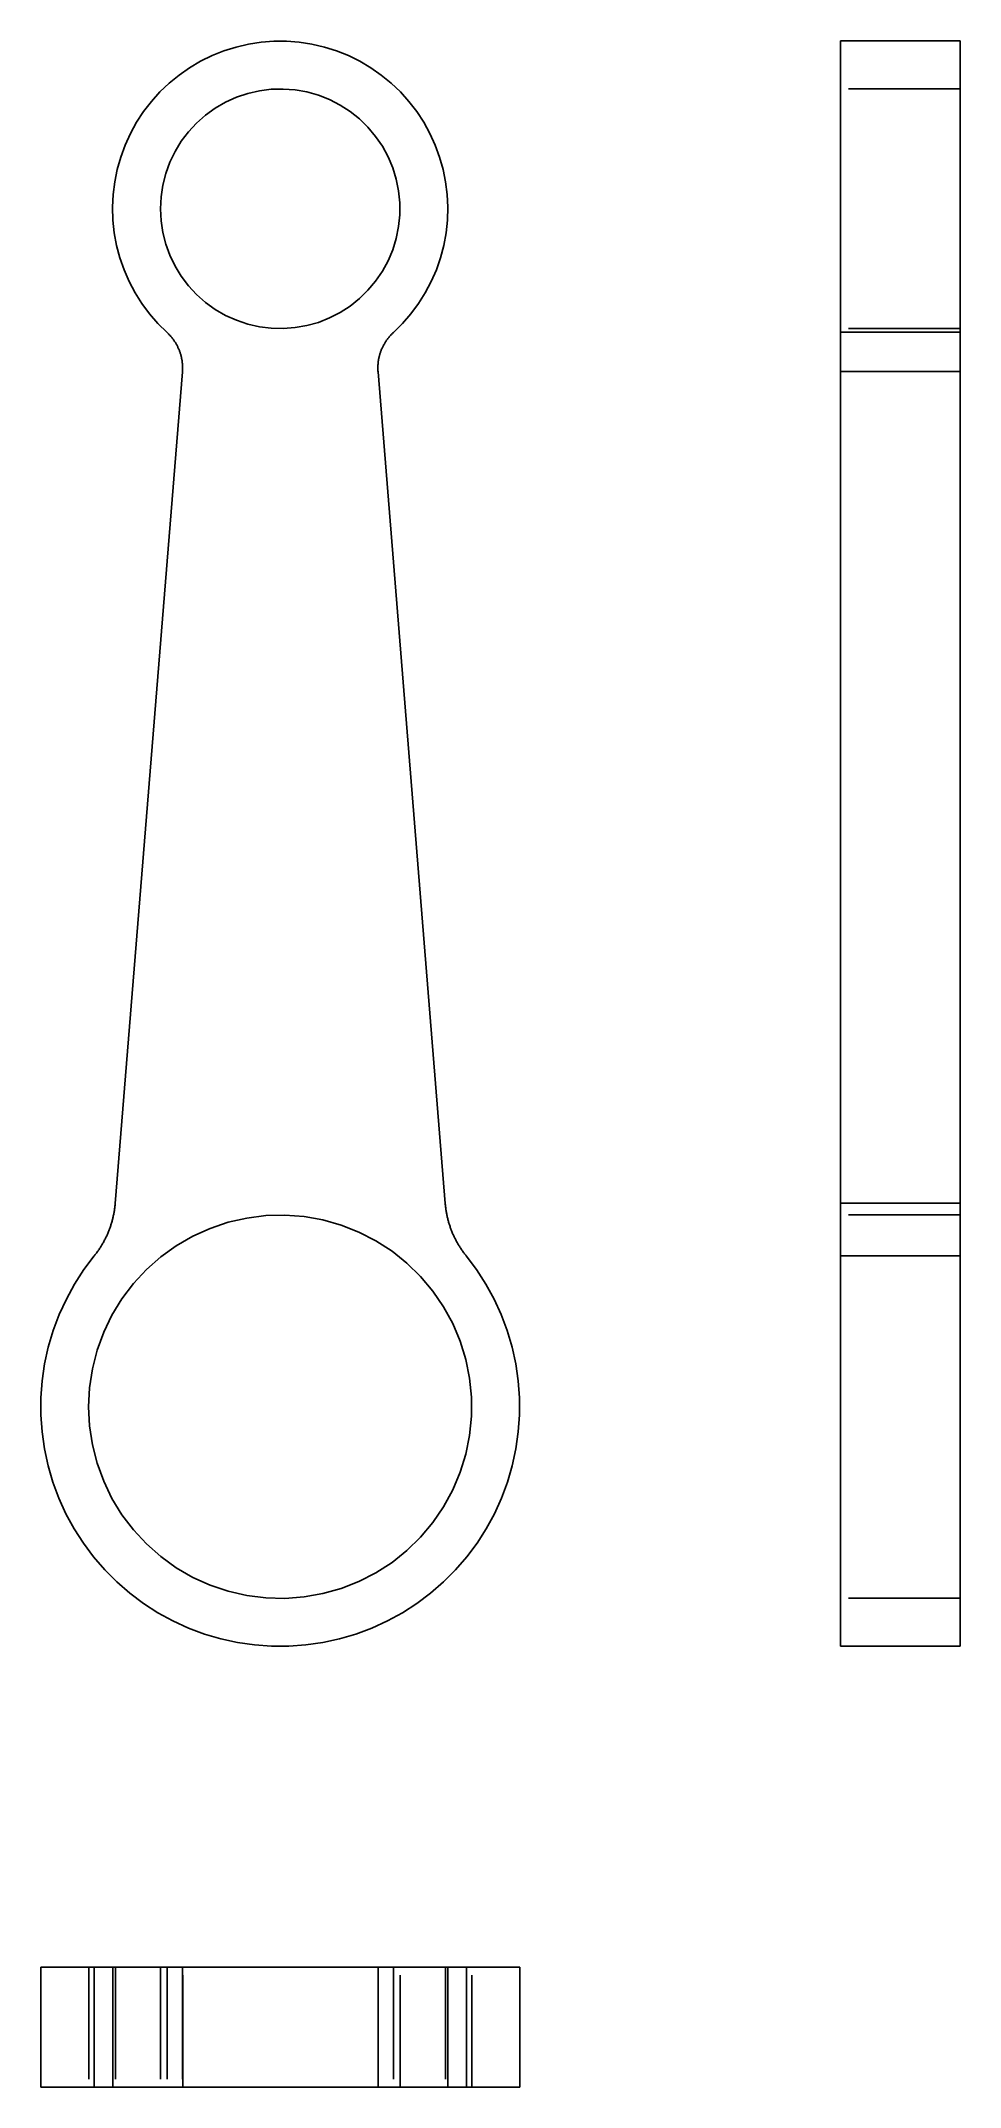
# Model space of a CAD drawing. Extents: x 0 to 0.82, y 0 to 1.83.
import ezdxf

# ---------------------------------------------------------------- set-up
doc = ezdxf.new("R2010")
doc.units = 0
doc.linetypes.add('HIDDEN', pattern=[0.071786, 0.047881, -0.023905])
for name, color, linetype in [('FRONT', 7, 'CONTINUOUS'), ('LEFT', 7, 'CONTINUOUS'), ('LEFT_HID', 7, 'HIDDEN'), ('TOP', 7, 'CONTINUOUS'), ('TOP_HID', 7, 'HIDDEN')]:
    doc.layers.add(name, color=color, linetype=linetype)

msp = doc.modelspace()

# ---------------------------------------------------------------- linework, layer by layer
at = {"layer": 'FRONT'}
for p, q in [((0.142874, 1.81184), (0.133035, 1.806031)), ((0.153127, 1.816884), (0.142874, 1.81184)), ((0.163734, 1.821132), (0.153127, 1.816884)), ((0.174634, 1.824561), (0.163734, 1.821132)), ((0.185763, 1.82715), (0.174634, 1.824561)), ((0.197056, 1.828885), (0.185763, 1.82715)), ((0.208449, 1.829754), (0.197056, 1.828885)), ((0.219876, 1.829754), (0.208449, 1.829754)), ((0.231269, 1.828885), (0.219876, 1.829754)), ((0.242562, 1.82715), (0.231269, 1.828885)), ((0.253691, 1.824561), (0.242562, 1.82715)), ((0.264591, 1.821132), (0.253691, 1.824561)), ((0.275198, 1.816884), (0.264591, 1.821132)), ((0.285451, 1.81184), (0.275198, 1.816884)), ((0.29529, 1.806031), (0.285451, 1.81184)), ((0.123667, 1.79949), (0.114823, 1.792254)), ((0.133035, 1.806031), (0.123667, 1.79949)), ((0.304658, 1.79949), (0.29529, 1.806031)), ((0.313502, 1.792254), (0.304658, 1.79949)), ((0.098914, 1.775872), (0.09194, 1.766821)), ((0.106556, 1.784366), (0.098914, 1.775872)), ((0.114823, 1.792254), (0.106556, 1.784366)), ((0.165283, 1.775207), (0.156033, 1.769866)), ((0.175019, 1.7796), (0.165283, 1.775207)), ((0.185144, 1.783001), (0.175019, 1.7796)), ((0.195557, 1.785378), (0.185144, 1.783001)), ((0.206156, 1.786706), (0.195557, 1.785378)), ((0.216834, 1.786973), (0.206156, 1.786706)), ((0.227485, 1.786174), (0.216834, 1.786973)), ((0.238004, 1.78432), (0.227485, 1.786174)), ((0.248286, 1.781427), (0.238004, 1.78432)), ((0.258229, 1.777524), (0.248286, 1.781427)), ((0.267734, 1.772652), (0.258229, 1.777524)), ((0.321769, 1.784366), (0.313502, 1.792254)), ((0.329411, 1.775872), (0.321769, 1.784366)), ((0.336385, 1.766821), (0.329411, 1.775872)), ((0.085676, 1.757265), (0.080157, 1.74726)), ((0.09194, 1.766821), (0.085676, 1.757265)), ((0.14736, 1.763631), (0.139351, 1.756563)), ((0.156033, 1.769866), (0.14736, 1.763631)), ((0.276706, 1.766857), (0.267734, 1.772652)), ((0.285057, 1.760197), (0.276706, 1.766857)), ((0.292704, 1.752739), (0.285057, 1.760197)), ((0.342649, 1.757265), (0.336385, 1.766821)), ((0.348168, 1.74726), (0.342649, 1.757265)), ((0.080157, 1.74726), (0.075415, 1.736865)), ((0.125637, 1.740219), (0.120067, 1.731105)), ((0.132086, 1.748733), (0.125637, 1.740219)), ((0.139351, 1.756563), (0.132086, 1.748733)), ((0.29957, 1.744556), (0.292704, 1.752739)), ((0.305587, 1.735731), (0.29957, 1.744556)), ((0.35291, 1.736865), (0.348168, 1.74726)), ((0.071479, 1.726138), (0.06837, 1.715143)), ((0.075415, 1.736865), (0.071479, 1.726138)), ((0.115433, 1.721481), (0.11178, 1.711444)), ((0.120067, 1.731105), (0.115433, 1.721481)), ((0.310695, 1.726351), (0.305587, 1.735731)), ((0.314844, 1.716508), (0.310695, 1.726351)), ((0.356846, 1.726138), (0.35291, 1.736865)), ((0.359955, 1.715143), (0.356846, 1.726138)), ((0.066108, 1.703943), (0.064705, 1.692603)), ((0.06837, 1.715143), (0.066108, 1.703943)), ((0.11178, 1.711444), (0.109144, 1.701093)), ((0.317992, 1.706301), (0.314844, 1.716508)), ((0.320109, 1.695832), (0.317992, 1.706301)), ((0.362217, 1.703943), (0.359955, 1.715143)), ((0.363621, 1.692603), (0.362217, 1.703943)), ((0.064705, 1.692603), (0.064168, 1.681189)), ((0.107552, 1.690531), (0.10702, 1.679863)), ((0.109144, 1.701093), (0.107552, 1.690531)), ((0.321172, 1.685204), (0.320109, 1.695832)), ((0.321172, 1.674523), (0.321172, 1.685204)), ((0.364157, 1.681189), (0.363621, 1.692603)), ((0.064168, 1.681189), (0.064503, 1.669768)), ((0.064503, 1.669768), (0.065705, 1.658405)), ((0.10702, 1.679863), (0.107552, 1.669195)), ((0.107552, 1.669195), (0.109144, 1.658633)), ((0.320109, 1.663894), (0.321172, 1.674523)), ((0.36262, 1.658405), (0.363822, 1.669768)), ((0.363822, 1.669768), (0.364157, 1.681189)), ((0.065705, 1.658405), (0.067769, 1.647167)), ((0.067769, 1.647167), (0.070683, 1.636119)), ((0.109144, 1.658633), (0.11178, 1.648282)), ((0.11178, 1.648282), (0.115433, 1.638245)), ((0.314844, 1.643218), (0.317992, 1.653425)), ((0.317992, 1.653425), (0.320109, 1.663894)), ((0.357642, 1.636119), (0.360556, 1.647167)), ((0.360556, 1.647167), (0.36262, 1.658405)), ((0.070683, 1.636119), (0.074429, 1.625324)), ((0.115433, 1.638245), (0.120067, 1.628622)), ((0.305587, 1.623995), (0.310695, 1.633376)), ((0.310695, 1.633376), (0.314844, 1.643218)), ((0.353896, 1.625324), (0.357642, 1.636119)), ((0.074429, 1.625324), (0.078986, 1.614846)), ((0.078986, 1.614846), (0.084327, 1.604745)), ((0.120067, 1.628622), (0.125637, 1.619507)), ((0.125637, 1.619507), (0.132086, 1.610993)), ((0.132086, 1.610993), (0.139351, 1.603163)), ((0.292704, 1.606987), (0.29957, 1.61517)), ((0.29957, 1.61517), (0.305587, 1.623995)), ((0.343998, 1.604745), (0.349339, 1.614846)), ((0.349339, 1.614846), (0.353896, 1.625324)), ((0.084327, 1.604745), (0.090422, 1.59508)), ((0.090422, 1.59508), (0.097234, 1.585907)), ((0.139351, 1.603163), (0.14736, 1.596095)), ((0.14736, 1.596095), (0.156033, 1.58986)), ((0.267734, 1.587075), (0.276706, 1.59287)), ((0.276706, 1.59287), (0.285057, 1.599529)), ((0.285057, 1.599529), (0.292704, 1.606987)), ((0.331091, 1.585907), (0.337903, 1.59508)), ((0.337903, 1.59508), (0.343998, 1.604745)), ((0.097234, 1.585907), (0.104725, 1.577279)), ((0.104725, 1.577279), (0.112851, 1.569246)), ((0.156033, 1.58986), (0.165283, 1.58452)), ((0.165283, 1.58452), (0.175019, 1.580127)), ((0.175019, 1.580127), (0.185144, 1.576725)), ((0.185144, 1.576725), (0.195557, 1.574348)), ((0.195557, 1.574348), (0.206156, 1.57302)), ((0.227485, 1.573552), (0.238004, 1.575407)), ((0.238004, 1.575407), (0.248286, 1.5783)), ((0.248286, 1.5783), (0.258229, 1.582202)), ((0.258229, 1.582202), (0.267734, 1.587075)), ((0.315474, 1.569246), (0.3236, 1.577279)), ((0.3236, 1.577279), (0.331091, 1.585907)), ((0.112851, 1.569246), (0.113305, 1.568825)), ((0.113305, 1.568825), (0.113752, 1.568397)), ((0.113752, 1.568397), (0.114193, 1.567963)), ((0.114193, 1.567963), (0.114628, 1.567522)), ((0.114628, 1.567522), (0.115056, 1.567075)), ((0.115056, 1.567075), (0.115478, 1.566622)), ((0.115478, 1.566622), (0.115894, 1.566163)), ((0.115894, 1.566163), (0.116302, 1.565698)), ((0.116302, 1.565698), (0.116704, 1.565228)), ((0.116704, 1.565228), (0.117099, 1.564751)), ((0.117099, 1.564751), (0.117487, 1.564269)), ((0.117487, 1.564269), (0.117868, 1.563781)), ((0.117868, 1.563781), (0.118242, 1.563288)), ((0.118242, 1.563288), (0.118609, 1.562789)), ((0.118609, 1.562789), (0.118969, 1.562285)), ((0.118969, 1.562285), (0.119321, 1.561776)), ((0.119321, 1.561776), (0.119666, 1.561262)), ((0.119666, 1.561262), (0.120003, 1.560743)), ((0.120003, 1.560743), (0.120333, 1.56022)), ((0.120333, 1.56022), (0.120655, 1.559691)), ((0.120655, 1.559691), (0.12097, 1.559158)), ((0.12097, 1.559158), (0.121277, 1.55862)), ((0.121277, 1.55862), (0.121576, 1.558078)), ((0.121576, 1.558078), (0.121867, 1.557532)), ((0.121867, 1.557532), (0.122151, 1.556982)), ((0.122151, 1.556982), (0.122426, 1.556428)), ((0.122426, 1.556428), (0.122693, 1.555869)), ((0.122693, 1.555869), (0.122952, 1.555307)), ((0.206156, 1.57302), (0.216834, 1.572754)), ((0.216834, 1.572754), (0.227485, 1.573552)), ((0.305373, 1.555307), (0.305632, 1.555869)), ((0.305632, 1.555869), (0.305899, 1.556428)), ((0.305899, 1.556428), (0.306175, 1.556982)), ((0.306175, 1.556982), (0.306458, 1.557532)), ((0.306458, 1.557532), (0.306749, 1.558078)), ((0.306749, 1.558078), (0.307048, 1.55862)), ((0.307048, 1.55862), (0.307355, 1.559158)), ((0.307355, 1.559158), (0.30767, 1.559691)), ((0.30767, 1.559691), (0.307992, 1.56022)), ((0.307992, 1.56022), (0.308322, 1.560743)), ((0.308322, 1.560743), (0.308659, 1.561262)), ((0.308659, 1.561262), (0.309004, 1.561776)), ((0.309004, 1.561776), (0.309356, 1.562285)), ((0.309356, 1.562285), (0.309716, 1.562789)), ((0.309716, 1.562789), (0.310083, 1.563288)), ((0.310083, 1.563288), (0.310457, 1.563781)), ((0.310457, 1.563781), (0.310838, 1.564269)), ((0.310838, 1.564269), (0.311226, 1.564751)), ((0.311226, 1.564751), (0.311621, 1.565228)), ((0.311621, 1.565228), (0.312023, 1.565698)), ((0.312023, 1.565698), (0.312431, 1.566163)), ((0.312431, 1.566163), (0.312847, 1.566622)), ((0.312847, 1.566622), (0.313269, 1.567075)), ((0.313269, 1.567075), (0.313697, 1.567522)), ((0.313697, 1.567522), (0.314132, 1.567963)), ((0.314132, 1.567963), (0.314573, 1.568397)), ((0.314573, 1.568397), (0.31502, 1.568825)), ((0.31502, 1.568825), (0.315474, 1.569246)), ((0.122952, 1.555307), (0.123203, 1.554741)), ((0.123203, 1.554741), (0.123446, 1.554172)), ((0.123446, 1.554172), (0.123681, 1.553599)), ((0.123681, 1.553599), (0.123907, 1.553023)), ((0.123907, 1.553023), (0.124125, 1.552444)), ((0.124125, 1.552444), (0.124335, 1.551861)), ((0.124335, 1.551861), (0.124536, 1.551276)), ((0.124536, 1.551276), (0.124729, 1.550688)), ((0.124729, 1.550688), (0.124913, 1.550097)), ((0.124913, 1.550097), (0.125088, 1.549503)), ((0.125088, 1.549503), (0.125256, 1.548907)), ((0.125256, 1.548907), (0.125414, 1.548309)), ((0.125414, 1.548309), (0.125564, 1.547708)), ((0.125564, 1.547708), (0.125705, 1.547105)), ((0.125705, 1.547105), (0.125837, 1.546501)), ((0.125837, 1.546501), (0.125961, 1.545894)), ((0.125961, 1.545894), (0.126075, 1.545286)), ((0.126075, 1.545286), (0.126181, 1.544676)), ((0.126181, 1.544676), (0.126279, 1.544065)), ((0.126279, 1.544065), (0.126367, 1.543452)), ((0.126367, 1.543452), (0.126446, 1.542838)), ((0.126446, 1.542838), (0.126517, 1.542223)), ((0.126517, 1.542223), (0.126579, 1.541607)), ((0.126579, 1.541607), (0.126632, 1.54099)), ((0.126632, 1.54099), (0.126675, 1.540373)), ((0.126675, 1.540373), (0.12671, 1.539755)), ((0.12671, 1.539755), (0.126737, 1.539137)), ((0.126737, 1.539137), (0.126754, 1.538518)), ((0.126761, 1.53728), (0.126751, 1.536661)), ((0.126754, 1.538518), (0.126762, 1.537899)), ((0.126762, 1.537899), (0.126761, 1.53728)), ((0.301563, 1.537899), (0.301571, 1.538518)), ((0.301564, 1.53728), (0.301563, 1.537899)), ((0.301574, 1.536661), (0.301564, 1.53728)), ((0.301571, 1.538518), (0.301589, 1.539137)), ((0.301589, 1.539137), (0.301615, 1.539755)), ((0.301615, 1.539755), (0.30165, 1.540373)), ((0.30165, 1.540373), (0.301693, 1.54099)), ((0.301693, 1.54099), (0.301746, 1.541607)), ((0.301746, 1.541607), (0.301808, 1.542223)), ((0.301808, 1.542223), (0.301879, 1.542838)), ((0.301879, 1.542838), (0.301958, 1.543452)), ((0.301958, 1.543452), (0.302046, 1.544065)), ((0.302046, 1.544065), (0.302144, 1.544676)), ((0.302144, 1.544676), (0.30225, 1.545286)), ((0.30225, 1.545286), (0.302364, 1.545894)), ((0.302364, 1.545894), (0.302488, 1.546501)), ((0.302488, 1.546501), (0.30262, 1.547105)), ((0.30262, 1.547105), (0.302761, 1.547708)), ((0.302761, 1.547708), (0.302911, 1.548309)), ((0.302911, 1.548309), (0.30307, 1.548907)), ((0.30307, 1.548907), (0.303237, 1.549503)), ((0.303237, 1.549503), (0.303412, 1.550097)), ((0.303412, 1.550097), (0.303596, 1.550688)), ((0.303596, 1.550688), (0.303789, 1.551276)), ((0.303789, 1.551276), (0.30399, 1.551861)), ((0.30399, 1.551861), (0.3042, 1.552444)), ((0.3042, 1.552444), (0.304418, 1.553023)), ((0.304418, 1.553023), (0.304644, 1.553599)), ((0.304644, 1.553599), (0.304879, 1.554172)), ((0.304879, 1.554172), (0.305122, 1.554741)), ((0.305122, 1.554741), (0.305373, 1.555307)), ((0.126623, 1.534189), (0.0665, 0.790381)), ((0.126669, 1.534806), (0.126623, 1.534189)), ((0.126705, 1.535424), (0.126669, 1.534806)), ((0.126733, 1.536042), (0.126705, 1.535424)), ((0.126751, 1.536661), (0.126733, 1.536042)), ((0.301592, 1.536042), (0.301574, 1.536661)), ((0.30162, 1.535424), (0.301592, 1.536042)), ((0.301656, 1.534806), (0.30162, 1.535424)), ((0.301702, 1.534189), (0.301656, 1.534806)), ((0.361825, 0.790381), (0.301702, 1.534189)), ((0.066175, 0.787131), (0.066074, 0.78632)), ((0.066268, 0.787942), (0.066175, 0.787131)), ((0.066353, 0.788754), (0.066268, 0.787942)), ((0.06643, 0.789567), (0.066353, 0.788754)), ((0.0665, 0.790381), (0.06643, 0.789567)), ((0.361895, 0.789567), (0.361825, 0.790381)), ((0.361972, 0.788754), (0.361895, 0.789567)), ((0.362057, 0.787942), (0.361972, 0.788754)), ((0.36215, 0.787131), (0.362057, 0.787942)), ((0.362251, 0.78632), (0.36215, 0.787131)), ((0.061931, 0.768871), (0.061657, 0.768102)), ((0.062198, 0.769643), (0.061931, 0.768871)), ((0.062458, 0.770417), (0.062198, 0.769643)), ((0.06271, 0.771194), (0.062458, 0.770417)), ((0.062955, 0.771973), (0.06271, 0.771194)), ((0.063193, 0.772754), (0.062955, 0.771973)), ((0.063423, 0.773538), (0.063193, 0.772754)), ((0.063645, 0.774324), (0.063423, 0.773538)), ((0.06386, 0.775112), (0.063645, 0.774324)), ((0.064068, 0.775901), (0.06386, 0.775112)), ((0.064268, 0.776693), (0.064068, 0.775901)), ((0.06446, 0.777487), (0.064268, 0.776693)), ((0.064645, 0.778282), (0.06446, 0.777487)), ((0.064822, 0.77908), (0.064645, 0.778282)), ((0.064992, 0.779878), (0.064822, 0.77908)), ((0.065154, 0.780679), (0.064992, 0.779878)), ((0.065309, 0.781481), (0.065154, 0.780679)), ((0.065455, 0.782284), (0.065309, 0.781481)), ((0.065594, 0.783089), (0.065455, 0.782284)), ((0.065726, 0.783895), (0.065594, 0.783089)), ((0.06585, 0.784702), (0.065726, 0.783895)), ((0.065966, 0.785511), (0.06585, 0.784702)), ((0.066074, 0.78632), (0.065966, 0.785511)), ((0.167733, 0.773456), (0.151533, 0.768013)), ((0.184394, 0.777259), (0.167733, 0.773456)), ((0.201352, 0.779384), (0.184394, 0.777259)), ((0.218436, 0.77981), (0.201352, 0.779384)), ((0.235479, 0.778533), (0.218436, 0.77981)), ((0.252309, 0.775565), (0.235479, 0.778533)), ((0.26876, 0.770936), (0.252309, 0.775565)), ((0.284669, 0.764693), (0.26876, 0.770936)), ((0.362359, 0.785511), (0.362251, 0.78632)), ((0.362475, 0.784702), (0.362359, 0.785511)), ((0.362599, 0.783895), (0.362475, 0.784702)), ((0.362731, 0.783089), (0.362599, 0.783895)), ((0.36287, 0.782284), (0.362731, 0.783089)), ((0.363017, 0.781481), (0.36287, 0.782284)), ((0.363171, 0.780679), (0.363017, 0.781481)), ((0.363333, 0.779878), (0.363171, 0.780679)), ((0.363503, 0.77908), (0.363333, 0.779878)), ((0.36368, 0.778282), (0.363503, 0.77908)), ((0.363865, 0.777487), (0.36368, 0.778282)), ((0.364057, 0.776693), (0.363865, 0.777487)), ((0.364257, 0.775901), (0.364057, 0.776693)), ((0.364465, 0.775112), (0.364257, 0.775901)), ((0.36468, 0.774324), (0.364465, 0.775112)), ((0.364902, 0.773538), (0.36468, 0.774324)), ((0.365132, 0.772754), (0.364902, 0.773538)), ((0.36537, 0.771973), (0.365132, 0.772754)), ((0.365615, 0.771194), (0.36537, 0.771973)), ((0.365867, 0.770417), (0.365615, 0.771194)), ((0.366127, 0.769643), (0.365867, 0.770417)), ((0.366394, 0.768871), (0.366127, 0.769643)), ((0.366668, 0.768102), (0.366394, 0.768871)), ((0.052943, 0.750593), (0.052495, 0.74991)), ((0.053385, 0.751279), (0.052943, 0.750593)), ((0.05382, 0.751971), (0.053385, 0.751279)), ((0.054248, 0.752666), (0.05382, 0.751971)), ((0.05467, 0.753365), (0.054248, 0.752666)), ((0.055085, 0.754068), (0.05467, 0.753365)), ((0.055494, 0.754776), (0.055085, 0.754068)), ((0.055895, 0.755487), (0.055494, 0.754776)), ((0.05629, 0.756202), (0.055895, 0.755487)), ((0.056678, 0.75692), (0.05629, 0.756202)), ((0.057059, 0.757643), (0.056678, 0.75692)), ((0.057434, 0.758368), (0.057059, 0.757643)), ((0.057801, 0.759098), (0.057434, 0.758368)), ((0.058161, 0.759831), (0.057801, 0.759098)), ((0.058515, 0.760567), (0.058161, 0.759831)), ((0.058861, 0.761307), (0.058515, 0.760567)), ((0.0592, 0.762049), (0.058861, 0.761307)), ((0.059533, 0.762795), (0.0592, 0.762049)), ((0.059858, 0.763545), (0.059533, 0.762795)), ((0.060176, 0.764297), (0.059858, 0.763545)), ((0.060486, 0.765052), (0.060176, 0.764297)), ((0.06079, 0.76581), (0.060486, 0.765052)), ((0.061086, 0.766571), (0.06079, 0.76581)), ((0.061375, 0.767335), (0.061086, 0.766571)), ((0.061657, 0.768102), (0.061375, 0.767335)), ((0.121155, 0.752439), (0.107279, 0.742463)), ((0.135955, 0.760984), (0.121155, 0.752439)), ((0.151533, 0.768013), (0.135955, 0.760984)), ((0.299877, 0.756896), (0.284669, 0.764693)), ((0.314233, 0.747624), (0.299877, 0.756896)), ((0.36695, 0.767335), (0.366668, 0.768102)), ((0.367239, 0.766571), (0.36695, 0.767335)), ((0.367535, 0.76581), (0.367239, 0.766571)), ((0.367839, 0.765052), (0.367535, 0.76581)), ((0.368149, 0.764297), (0.367839, 0.765052)), ((0.368467, 0.763545), (0.368149, 0.764297)), ((0.368792, 0.762795), (0.368467, 0.763545)), ((0.369125, 0.762049), (0.368792, 0.762795)), ((0.369464, 0.761307), (0.369125, 0.762049)), ((0.36981, 0.760567), (0.369464, 0.761307)), ((0.370164, 0.759831), (0.36981, 0.760567)), ((0.370524, 0.759098), (0.370164, 0.759831)), ((0.370891, 0.758368), (0.370524, 0.759098)), ((0.371266, 0.757643), (0.370891, 0.758368)), ((0.371647, 0.75692), (0.371266, 0.757643)), ((0.372035, 0.756202), (0.371647, 0.75692)), ((0.37243, 0.755487), (0.372035, 0.756202)), ((0.372831, 0.754776), (0.37243, 0.755487)), ((0.37324, 0.754068), (0.372831, 0.754776)), ((0.373655, 0.753365), (0.37324, 0.754068)), ((0.374077, 0.752666), (0.373655, 0.753365)), ((0.374505, 0.751971), (0.374077, 0.752666)), ((0.37494, 0.751279), (0.374505, 0.751971)), ((0.375382, 0.750593), (0.37494, 0.751279)), ((0.37583, 0.74991), (0.375382, 0.750593)), ((0.047664, 0.743329), (0.038454, 0.731093)), ((0.048175, 0.743966), (0.047664, 0.743329)), ((0.04868, 0.744608), (0.048175, 0.743966)), ((0.049179, 0.745255), (0.04868, 0.744608)), ((0.049671, 0.745906), (0.049179, 0.745255)), ((0.050158, 0.746562), (0.049671, 0.745906)), ((0.050638, 0.747222), (0.050158, 0.746562)), ((0.051112, 0.747888), (0.050638, 0.747222)), ((0.051579, 0.748557), (0.051112, 0.747888)), ((0.05204, 0.749231), (0.051579, 0.748557)), ((0.052495, 0.74991), (0.05204, 0.749231)), ((0.107279, 0.742463), (0.094465, 0.731155)), ((0.327594, 0.736968), (0.314233, 0.747624)), ((0.339829, 0.725036), (0.327594, 0.736968)), ((0.376285, 0.749231), (0.37583, 0.74991)), ((0.376746, 0.748557), (0.376285, 0.749231)), ((0.377213, 0.747888), (0.376746, 0.748557)), ((0.377687, 0.747222), (0.377213, 0.747888)), ((0.378167, 0.746562), (0.377687, 0.747222)), ((0.378654, 0.745906), (0.378167, 0.746562)), ((0.379146, 0.745255), (0.378654, 0.745906)), ((0.379645, 0.744608), (0.379146, 0.745255)), ((0.38015, 0.743966), (0.379645, 0.744608)), ((0.380661, 0.743329), (0.38015, 0.743966)), ((0.389871, 0.731093), (0.380661, 0.743329)), ((0.030143, 0.71823), (0.022771, 0.704807)), ((0.038454, 0.731093), (0.030143, 0.71823)), ((0.082841, 0.718627), (0.072522, 0.705004)), ((0.094465, 0.731155), (0.082841, 0.718627)), ((0.350814, 0.711944), (0.339829, 0.725036)), ((0.398182, 0.71823), (0.389871, 0.731093)), ((0.405554, 0.704807), (0.398182, 0.71823)), ((0.022771, 0.704807), (0.016376, 0.690891)), ((0.072522, 0.705004), (0.06361, 0.690421)), ((0.360441, 0.697823), (0.350814, 0.711944)), ((0.368614, 0.682815), (0.360441, 0.697823)), ((0.411949, 0.690891), (0.405554, 0.704807)), ((0.016376, 0.690891), (0.010992, 0.676554)), ((0.06361, 0.690421), (0.056195, 0.675023)), ((0.375253, 0.667067), (0.368614, 0.682815)), ((0.417333, 0.676554), (0.411949, 0.690891)), ((0.006646, 0.661869), (0.00336, 0.646911)), ((0.010992, 0.676554), (0.006646, 0.661869)), ((0.05035, 0.658964), (0.046133, 0.642402)), ((0.056195, 0.675023), (0.05035, 0.658964)), ((0.38029, 0.650736), (0.375253, 0.667067)), ((0.421679, 0.661869), (0.417333, 0.676554)), ((0.424966, 0.646911), (0.421679, 0.661869)), ((0.00336, 0.646911), (0.00115, 0.631757)), ((0.046133, 0.642402), (0.043586, 0.625503)), ((0.383676, 0.633985), (0.38029, 0.650736)), ((0.427175, 0.631757), (0.424966, 0.646911)), ((0.00115, 0.631757), (0.000028, 0.616484)), ((0.043586, 0.625503), (0.042734, 0.608435)), ((0.385378, 0.61698), (0.383676, 0.633985)), ((0.428297, 0.616484), (0.427175, 0.631757)), ((0.000028, 0.616484), (0, 0.601169)), ((0.042734, 0.608435), (0.043586, 0.591366)), ((0.385378, 0.59989), (0.385378, 0.61698)), ((0.428325, 0.601169), (0.428297, 0.616484)), ((0, 0.601169), (0.001066, 0.585892)), ((0.001066, 0.585892), (0.00322, 0.57073)), ((0.043586, 0.591366), (0.046133, 0.574467)), ((0.383676, 0.582884), (0.385378, 0.59989)), ((0.425105, 0.57073), (0.427259, 0.585892)), ((0.427259, 0.585892), (0.428325, 0.601169)), ((0.00322, 0.57073), (0.006452, 0.55576)), ((0.046133, 0.574467), (0.05035, 0.557905)), ((0.38029, 0.566133), (0.383676, 0.582884)), ((0.421873, 0.55576), (0.425105, 0.57073)), ((0.006452, 0.55576), (0.010744, 0.541059)), ((0.05035, 0.557905), (0.056195, 0.541846)), ((0.368614, 0.534055), (0.375253, 0.549803)), ((0.375253, 0.549803), (0.38029, 0.566133)), ((0.417581, 0.541059), (0.421873, 0.55576)), ((0.010744, 0.541059), (0.016076, 0.526703)), ((0.056195, 0.541846), (0.06361, 0.526448)), ((0.360441, 0.519046), (0.368614, 0.534055)), ((0.412249, 0.526703), (0.417581, 0.541059)), ((0.016076, 0.526703), (0.022419, 0.512764)), ((0.022419, 0.512764), (0.029742, 0.499313)), ((0.06361, 0.526448), (0.072522, 0.511865)), ((0.350814, 0.504925), (0.360441, 0.519046)), ((0.398583, 0.499313), (0.405906, 0.512764)), ((0.405906, 0.512764), (0.412249, 0.526703)), ((0.029742, 0.499313), (0.038007, 0.48642)), ((0.072522, 0.511865), (0.082841, 0.498242)), ((0.082841, 0.498242), (0.094465, 0.485715)), ((0.339829, 0.491834), (0.350814, 0.504925)), ((0.390318, 0.48642), (0.398583, 0.499313)), ((0.038007, 0.48642), (0.047171, 0.474151)), ((0.094465, 0.485715), (0.107279, 0.474406)), ((0.314233, 0.469245), (0.327594, 0.479901)), ((0.327594, 0.479901), (0.339829, 0.491834)), ((0.381154, 0.474151), (0.390318, 0.48642)), ((0.047171, 0.474151), (0.057188, 0.462567)), ((0.057188, 0.462567), (0.068007, 0.451728)), ((0.107279, 0.474406), (0.121155, 0.46443)), ((0.121155, 0.46443), (0.135955, 0.455885)), ((0.284669, 0.452176), (0.299877, 0.459973)), ((0.299877, 0.459973), (0.314233, 0.469245)), ((0.360318, 0.451728), (0.371137, 0.462567)), ((0.371137, 0.462567), (0.381154, 0.474151)), ((0.068007, 0.451728), (0.079573, 0.441689)), ((0.079573, 0.441689), (0.091826, 0.432502)), ((0.135955, 0.455885), (0.151533, 0.448856)), ((0.151533, 0.448856), (0.167733, 0.443413)), ((0.167733, 0.443413), (0.184394, 0.43961)), ((0.184394, 0.43961), (0.201352, 0.437485)), ((0.235479, 0.438336), (0.252309, 0.441304)), ((0.252309, 0.441304), (0.26876, 0.445933)), ((0.26876, 0.445933), (0.284669, 0.452176)), ((0.336499, 0.432502), (0.348752, 0.441689)), ((0.348752, 0.441689), (0.360318, 0.451728)), ((0.091826, 0.432502), (0.104704, 0.424214)), ((0.104704, 0.424214), (0.118141, 0.416867)), ((0.201352, 0.437485), (0.218436, 0.437059)), ((0.218436, 0.437059), (0.235479, 0.438336)), ((0.310184, 0.416867), (0.323621, 0.424214)), ((0.323621, 0.424214), (0.336499, 0.432502)), ((0.118141, 0.416867), (0.132068, 0.410498)), ((0.132068, 0.410498), (0.146415, 0.40514)), ((0.146415, 0.40514), (0.161108, 0.400821)), ((0.267217, 0.400821), (0.28191, 0.40514)), ((0.28191, 0.40514), (0.296257, 0.410498)), ((0.296257, 0.410498), (0.310184, 0.416867)), ((0.161108, 0.400821), (0.176072, 0.397562)), ((0.176072, 0.397562), (0.19123, 0.39538)), ((0.19123, 0.39538), (0.206505, 0.394286)), ((0.206505, 0.394286), (0.22182, 0.394286)), ((0.22182, 0.394286), (0.237095, 0.39538)), ((0.237095, 0.39538), (0.252254, 0.397562)), ((0.252254, 0.397562), (0.267217, 0.400821))]:
    msp.add_line(p, q, dxfattribs=at)
at = {"layer": 'LEFT'}
for p, q in [((0.715468, 1.83), (0.715468, 1.569383)), ((0.822611, 1.83), (0.715468, 1.83)), ((0.822611, 1.83), (0.822611, 1.569383)), ((0.715468, 1.569383), (0.715468, 1.534325)), ((0.715468, 1.569383), (0.822611, 1.569383)), ((0.822611, 1.569383), (0.822611, 1.534325)), ((0.715468, 1.534325), (0.715468, 0.790518)), ((0.715468, 1.534325), (0.822611, 1.534325)), ((0.822611, 1.534325), (0.822611, 0.790518)), ((0.715468, 0.790518), (0.715468, 0.743466)), ((0.715468, 0.790518), (0.822611, 0.790518)), ((0.822611, 0.790518), (0.822611, 0.743466)), ((0.715468, 0.743466), (0.715468, 0.394286)), ((0.715468, 0.743466), (0.822611, 0.743466)), ((0.822611, 0.743466), (0.822611, 0.394286)), ((0.822611, 0.394286), (0.715468, 0.394286))]:
    msp.add_line(p, q, dxfattribs=at)
at = {"layer": 'LEFT_HID', "linetype": 'HIDDEN'}
for p, q in [((0.715468, 1.572857), (0.715468, 1.787143)), ((0.715468, 1.787143), (0.715468, 1.68)), ((0.822611, 1.787143), (0.715468, 1.787143)), ((0.822611, 1.572857), (0.822611, 1.787143)), ((0.822611, 1.787143), (0.822611, 1.68)), ((0.715468, 1.68), (0.715468, 1.572857)), ((0.822611, 1.68), (0.822611, 1.572857)), ((0.822611, 1.572857), (0.715468, 1.572857)), ((0.715468, 0.437143), (0.715468, 0.78)), ((0.715468, 0.78), (0.715468, 0.608571)), ((0.822611, 0.78), (0.715468, 0.78)), ((0.822611, 0.437143), (0.822611, 0.78)), ((0.822611, 0.78), (0.822611, 0.608571)), ((0.715468, 0.608571), (0.715468, 0.437143)), ((0.822611, 0.608571), (0.822611, 0.437143)), ((0.822611, 0.437143), (0.715468, 0.437143))]:
    msp.add_line(p, q, dxfattribs=at)
at = {"layer": 'TOP'}
for p, q in [((0.047787, 0.107143), (0, 0.107143)), ((0, 0), (0, 0.107143)), ((0.064286, 0.107143), (0.047787, 0.107143)), ((0.047787, 0.107143), (0.047787, 0)), ((0.364286, 0.107143), (0.064286, 0.107143)), ((0.064286, 0), (0.064286, 0.107143)), ((0.380785, 0.107143), (0.364286, 0.107143)), ((0.364286, 0), (0.364286, 0.107143)), ((0.428571, 0.107143), (0.380785, 0.107143)), ((0.380785, 0.107143), (0.380785, 0)), ((0.428571, 0), (0.428571, 0.107143)), ((0.047787, 0), (0, 0)), ((0.064286, 0), (0.047787, 0)), ((0.364286, 0), (0.064286, 0)), ((0.380785, 0), (0.364286, 0)), ((0.428571, 0), (0.380785, 0))]:
    msp.add_line(p, q, dxfattribs=at)
at = {"layer": 'TOP_HID', "linetype": 'HIDDEN'}
for p, q in [((0, 0.107143), (0.428571, 0.107143)), ((0.042857, 0.107143), (0.385714, 0.107143)), ((0.385714, 0.107143), (0.042857, 0.107143)), ((0.042857, 0.107143), (0.042857, 0)), ((0.064286, 0.107143), (0.112975, 0.107143)), ((0.066623, 0.107143), (0.064286, 0.107143)), ((0.126746, 0.107143), (0.066623, 0.107143)), ((0.066623, 0.107143), (0.066623, 0)), ((0.107143, 0.107143), (0.321429, 0.107143)), ((0.321429, 0.107143), (0.107143, 0.107143)), ((0.107143, 0.107143), (0.107143, 0)), ((0.112975, 0.107143), (0.126886, 0.107143)), ((0.112975, 0.107143), (0.112975, 0)), ((0.126886, 0.107143), (0.126746, 0.107143)), ((0.126746, 0.107143), (0.126746, 0)), ((0.126886, 0), (0.126886, 0.107143)), ((0.301825, 0.107143), (0.301686, 0.107143)), ((0.301686, 0.107143), (0.315597, 0.107143)), ((0.301686, 0), (0.301686, 0.107143)), ((0.361948, 0.107143), (0.301825, 0.107143)), ((0.301825, 0.107143), (0.301825, 0)), ((0.315597, 0.107143), (0.364286, 0.107143)), ((0.315597, 0.107143), (0.315597, 0)), ((0.321429, 0), (0.321429, 0.107143)), ((0.364286, 0.107143), (0.361948, 0.107143)), ((0.361948, 0.107143), (0.361948, 0)), ((0.385714, 0), (0.385714, 0.107143)), ((0, 0), (0.428571, 0)), ((0.042857, 0), (0.385714, 0)), ((0.385714, 0), (0.042857, 0)), ((0.064286, 0), (0.112975, 0)), ((0.066623, 0), (0.064286, 0)), ((0.126746, 0), (0.066623, 0)), ((0.107143, 0), (0.321429, 0)), ((0.321429, 0), (0.107143, 0)), ((0.112975, 0), (0.126886, 0)), ((0.126886, 0), (0.126746, 0)), ((0.301825, 0), (0.301686, 0)), ((0.301686, 0), (0.315597, 0)), ((0.361948, 0), (0.301825, 0)), ((0.315597, 0), (0.364286, 0)), ((0.364286, 0), (0.361948, 0))]:
    msp.add_line(p, q, dxfattribs=at)

doc.saveas('drawing.dxf')
